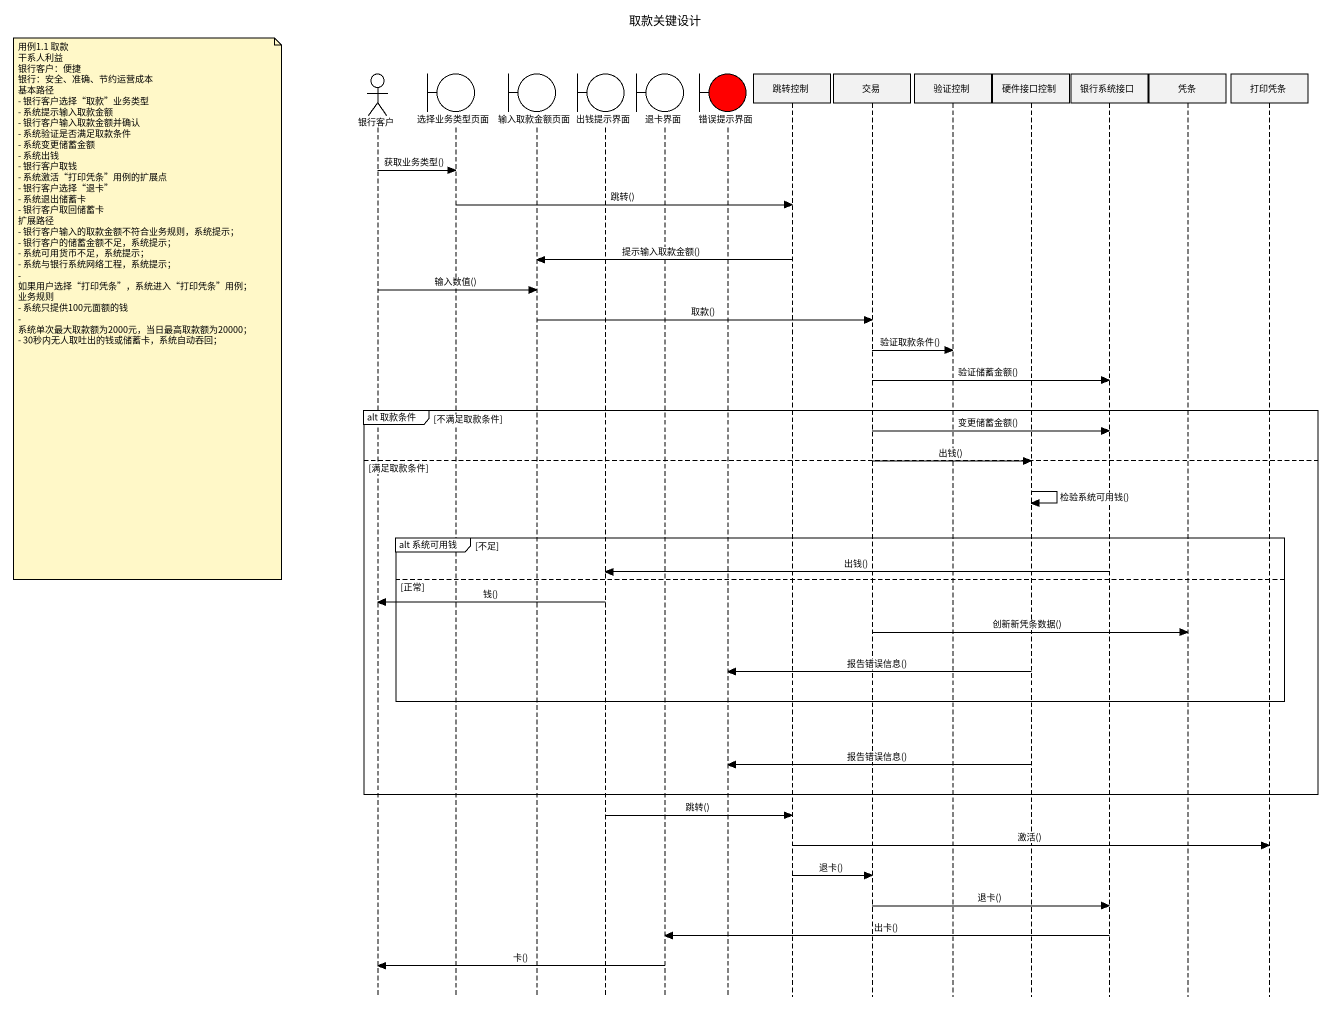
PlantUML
@startuml
title 取款关键设计
hide footbox
actor 银行客户
boundary 选择业务类型页面
boundary 输入取款金额页面
boundary 出钱提示界面
boundary 退卡界面
boundary 错误提示界面 #FF0000
participant 跳转控制
participant 交易
participant 验证控制
participant 硬件接口控制
participant 银行系统接口
participant 凭条
participant 打印凭条

银行客户 -> 选择业务类型页面 : 获取业务类型()
选择业务类型页面 -> 跳转控制 : 跳转()
跳转控制 -> 输入取款金额页面 : 提示输入取款金额()
银行客户 -> 输入取款金额页面 : 输入数值()
note left of 银行客户
  用例1.1 取款
  干系人利益
  银行客户：便捷
  银行：安全、准确、节约运营成本
  基本路径
  - 银行客户选择“取款”业务类型
  - 系统提示输入取款金额
  - 银行客户输入取款金额并确认
  - 系统验证是否满足取款条件
  - 系统变更储蓄金额
  - 系统出钱
  - 银行客户取钱
  - 系统激活“打印凭条”用例的扩展点
  - 银行客户选择“退卡”
  - 系统退出储蓄卡
  - 银行客户取回储蓄卡
  扩展路径
  - 银行客户输入的取款金额不符合业务规则，系统提示；
  - 银行客户的储蓄金额不足，系统提示；
  - 系统可用货币不足，系统提示；
  - 系统与银行系统网络工程，系统提示；
  - 如果用户选择“打印凭条”，系统进入“打印凭条”用例；
  业务规则
  - 系统只提供100元面额的钱
  - 系统单次最大取款额为2000元，当日最高取款额为20000；
  - 30秒内无人取吐出的钱或储蓄卡，系统自动吞回；
end note
输入取款金额页面 -> 交易 : 取款()
交易 -> 验证控制 : 验证取款条件()
交易 -> 银行系统接口 : 验证储蓄金额()
group alt 取款条件 [不满足取款条件]
  交易 -> 银行系统接口 : 变更储蓄金额()
else 满足取款条件
  交易 -> 硬件接口控制 : 出钱()
  硬件接口控制 -> 硬件接口控制 : 检验系统可用钱()
  group alt 系统可用钱 [不足]
    银行系统接口 -> 出钱提示界面 : 出钱()
  else 正常
    出钱提示界面 -> 银行客户 : 钱()
    交易 -> 凭条 : 创新新凭条数据()
    硬件接口控制 -> 错误提示界面 : 报告错误信息()
  end
  硬件接口控制 -> 错误提示界面 : 报告错误信息()
end
出钱提示界面 -> 跳转控制 : 跳转()
跳转控制 -> 打印凭条 : 激活()
跳转控制 -> 交易 : 退卡()
交易 -> 银行系统接口 : 退卡()
银行系统接口 -> 退卡界面 : 出卡()
退卡界面 -> 银行客户 : 卡()
@enduml
